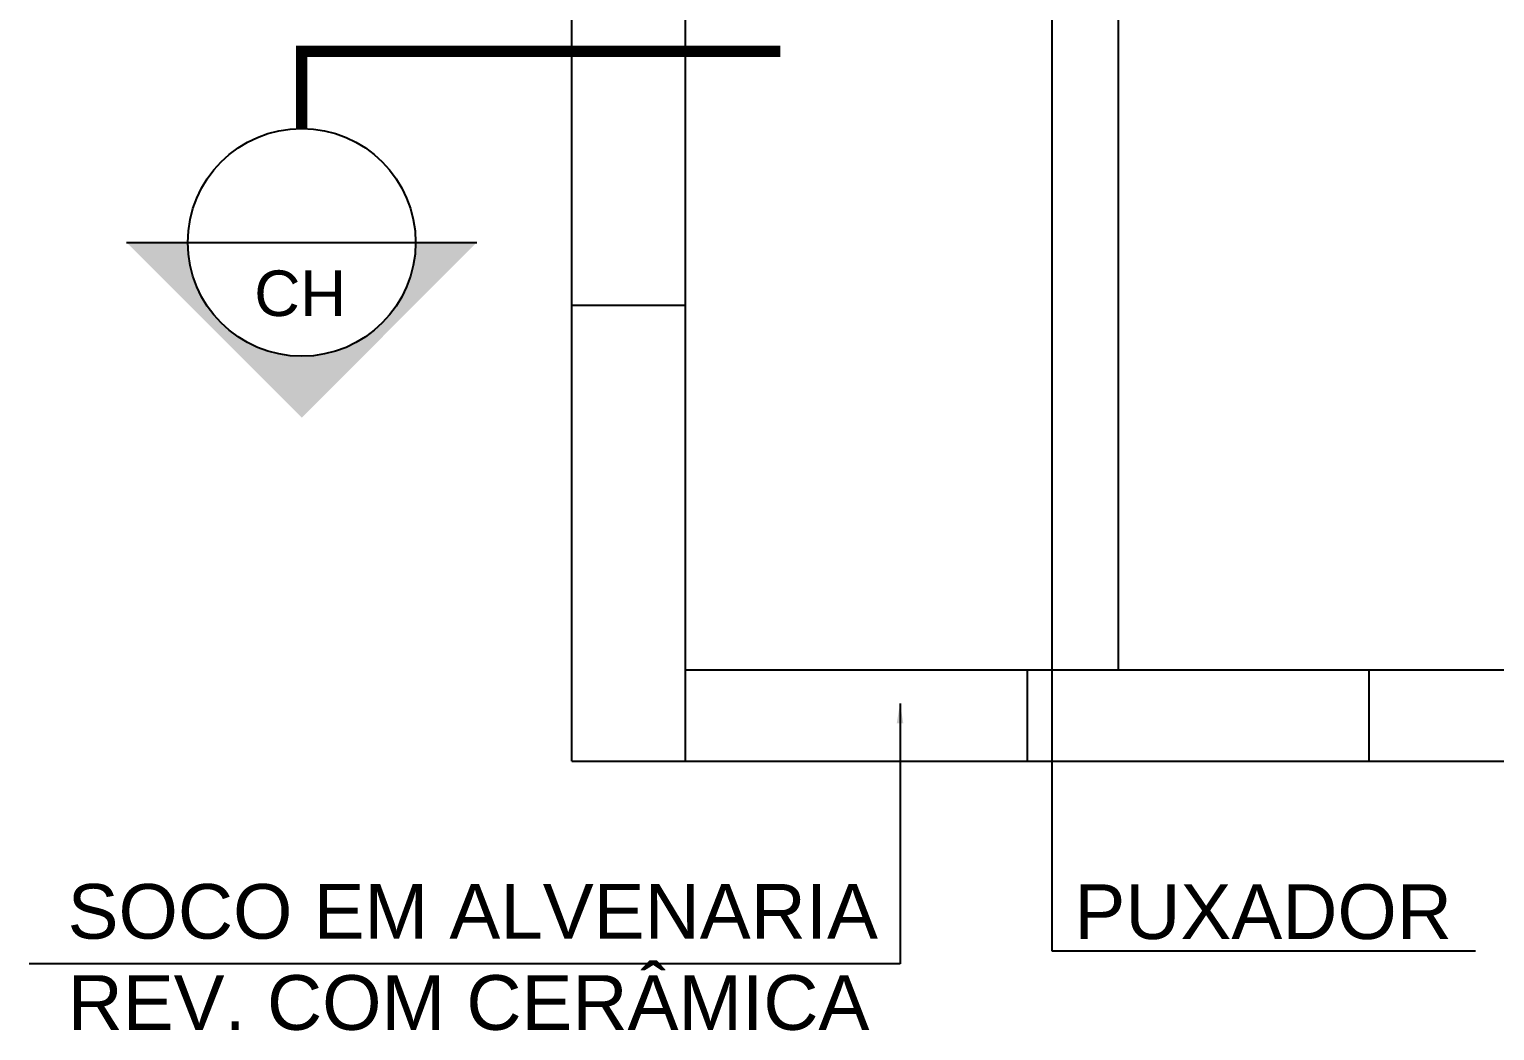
# Model space of a CAD drawing. Extents: x -36 to 357, y 137 to 237.
# Drawn here: x 17.283 to 18.57, y 147.527 to 148.406 of the extents above; entities that cross this region are included whole.
import ezdxf

# ---------------------------------------------------------------- set-up
doc = ezdxf.new("R2010")
doc.units = 0
doc.header["$LTSCALE"] = 0.01
doc.linetypes.add('DASHDOT', pattern=[25.4, 12.7, -6.35, 0, -6.35])
doc.layers.get('0').update_dxf_attribs({"linetype": 'CONTINUOUS'})
for name, color, linetype in [('252', 252, 'CONTINUOUS'), ('A-COTAS', 1, 'CONTINUOUS'), ('AR-CORTE', 1, 'CONTINUOUS'), ('ARQ-SMB-1_025', 1, 'CONTINUOUS'), ('ARQ-TXT-1_025', 2, 'CONTINUOUS')]:
    doc.layers.add(name, color=color, linetype=linetype)
doc.styles.add('ESC-50-A20', font='arial.ttf', dxfattribs={"height": 0.1})
doc.styles.add('FNDE Texto Cota 0025', font='verdana.ttf', dxfattribs={"height": 0.04})
doc.dimstyles.new('FNDE 1-0025', dxfattribs={"dimscale": 5, "dimtxt": 0.04, "dimasz": 0.0035, "dimexe": 0.15, "dimexo": 0.15, "dimgap": 0.0025, "dimtad": 1, "dimzin": 1, "dimdsep": 46, "dimtxsty": 'FNDE Texto Cota 0025', "dimblk": 'tic', "dimcen": 0.015, "dimdle": 0.15, "dimse1": 1, "dimse2": 1, "dimclrd": 251, "dimclre": 251, "dimclrt": 256, "dimaunit": 1, "dimadec": 3, "dimazin": 0, "dimtfac": 1, "dimtix": 1, "dimtmove": 2, "dimatfit": 3, "dimfxl": 0.15, "dimtvp": 1, "dimtolj": 1, "dimtzin": 0, "dimarcsym": 0})

# ---------------------------------------------------------------- blocks, each defined once
blk = doc.blocks.new('FNDE-Ind Corte-1_025')
blk.add_hatch(color=251).paths.add_polyline_path([(242.4601, -6.2526), (242.5139, -6.2526, -1), (242.7139, -6.2526), (242.7678, -6.2526), (242.6139, -6.0987)])
at = {"color": 251, "linetype": 'Continuous'}
blk.add_line((242.7678, -6.2526), (242.4601, -6.2526), dxfattribs=at)
blk.add_circle((242.6139, -6.2526), 0.1, dxfattribs=at)
blk = doc.blocks.new('tic')
at = {"color": 251}
for p, q in [((0, -1), (0, 1)), ((-1, 0), (1, 0))]:
    blk.add_line(p, q, dxfattribs=at)
blk.add_line((-0.6, -0.6), (0.6, 0.6))

msp = doc.modelspace()

# ---------------------------------------------------------------- linework, layer by layer
at = {"layer": '252', "color": 252}
for p, q in [((17.8598, 148.164), (17.7598, 148.164)), ((18.1598, 147.844), (18.1598, 147.764)), ((18.4598, 147.844), (18.4598, 147.764))]:
    msp.add_line(p, q, dxfattribs=at)
at = {"layer": 'A-COTAS'}
msp.add_line((18.2398, 147.844), (18.2398, 148.6144), dxfattribs=at)
at = {"layer": 'AR-CORTE', "color": 2}
for p, q in [((17.7598, 147.764), (17.7598, 148.944)), ((17.8598, 147.764), (17.8598, 148.944)), ((17.8598, 147.844), (19.4198, 147.844)), ((17.7598, 147.764), (19.4398, 147.764))]:
    msp.add_line(p, q, dxfattribs=at)
at = {"layer": 'ARQ-SMB-1_025', "color": 251, "linetype": 'DASHDOT', "ltscale": 0.15}
msp.add_lwpolyline([(17.5226, 148.3193, 0.01, 0.01, 0), (17.5226, 148.387, 0.01, 0.01, 0), (17.9429, 148.387, 0, 0, 0)], format="xyseb", dxfattribs=at)

# ---------------------------------------------------------------- block references
at = {"layer": 'ARQ-SMB-1_025', "rotation": 180}
msp.add_blockref('FNDE-Ind Corte-1_025', (260.1366, 141.9667), dxfattribs=at)

# ---------------------------------------------------------------- texts
at = {"layer": 'ARQ-TXT-1_025', "extrusion": (0, 0, -1), "insert": (17.481, 148.1547), "char_height": 0.04, "width": 2.132044, "attachment_point": 1, "text_direction": (1, 0, 0), "style": 'ESC-50-A20'}
msp.add_mtext('CH', dxfattribs=at)
at = {"layer": 'ARQ-TXT-1_025', "char_height": 0.048, "attachment_point": 1, "style": 'ESC-50-A20'}
for s, insert, width in [('SOCO EM ALVENARIA \\PREV. COM CERÂMICA', (17.3171, 147.656), 8.528178), ('PUXADOR', (18.2012, 147.6557), 0.388382)]:
    msp.add_mtext(s, dxfattribs=dict(at, insert=insert, width=width))

# ---------------------------------------------------------------- leaders
at = {"layer": 'ARQ-SMB-1_025', "ltscale": 10}
for points in [[(18.1813, 148.5217), (18.1813, 147.5974), (18.5534, 147.5974)], [(18.0481, 147.8146), (18.0481, 147.5858), (17.2835, 147.5858)]]:
    msp.add_leader(points, dimstyle='FNDE 1-0025', override={"dimlfac": 100, "dimclrd": 252, "dimclre": 252}, dxfattribs=at)

doc.saveas('drawing.dxf')
